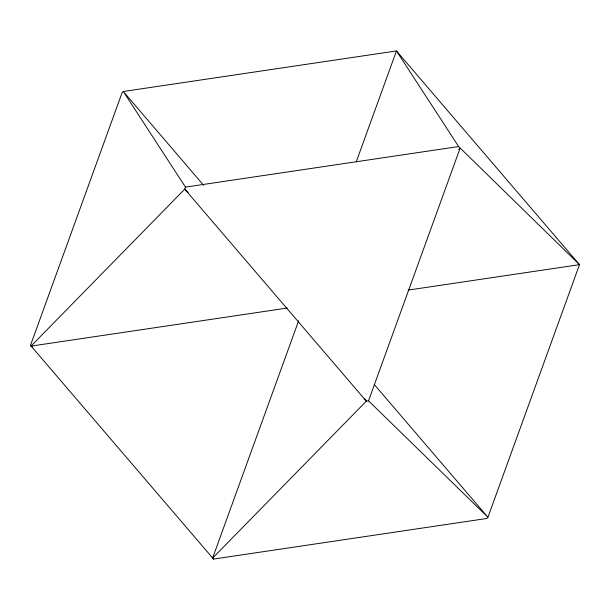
<?xml version="1.0" encoding="UTF-8"?>
<svg xmlns="http://www.w3.org/2000/svg" width="610" height="610" viewBox="0 0 610 610"><rect width="100%" height="100%" fill="white"/><g stroke="black" fill="none" stroke-linecap="round" stroke-linejoin="round"><path stroke-width="0.91" d="M30.5 345.351L122.069 92.758L123.304 91.5L396.454 50.927L579.5 264.648L487.931 517.242L486.696 518.5L213.546 559.073L30.5 345.351L32.543 347.342M203.595 185.249L123.304 91.5L185.478 187.118L184.746 189.146L30.996 346.114L287.196 308.065M298.633 320.776L212.585 558.135L366.328 401.166L368.524 400.839L487.931 517.242L374.288 384.552M356.194 161.993L396.454 50.927L458.636 146.545L579.5 264.648L408.075 290.116M368.524 400.839L460.092 148.245L458.758 149.61M185.478 187.118L458.636 146.545M188.154 192.47L184.746 189.146L366.328 401.166L364.772 398.772M212.509 557.479L213.546 559.073"/></g></svg>
